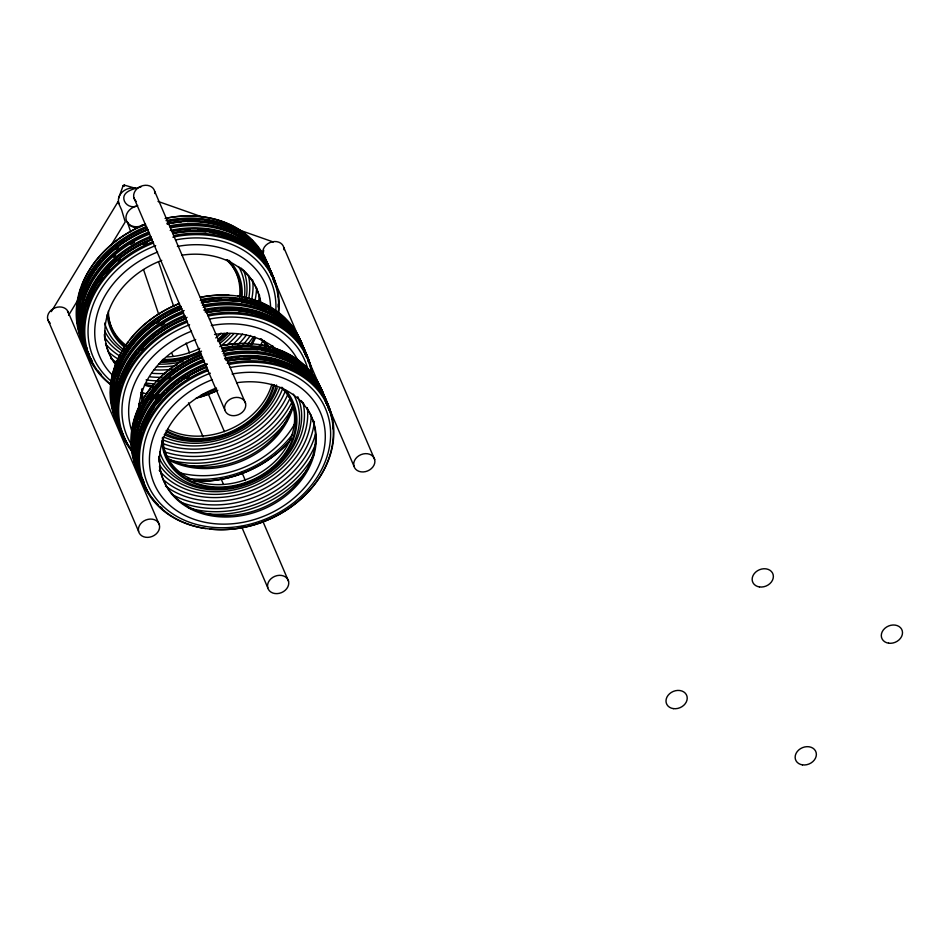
<?xml version="1.0" encoding="UTF-8"?>
<svg xmlns="http://www.w3.org/2000/svg" width="950" height="950" viewBox="0 0 950 950"><rect width="100%" height="100%" fill="white"/><g stroke="black" fill="none" stroke-linecap="round" stroke-linejoin="round"><path stroke-width="1.43" d="M124.676 185.761L124.224 185.084L123.168 185.559L118.572 198.324M263.684 250.183L263.209 253.888L263.969 255.491M123.168 185.559L123.951 186.414M51.3 311.636L117.966 201.816L121.695 210.104L125.21 221.944L111.435 244.672M68.566 315.388L79.289 297.706M142.203 224.865C138.011 229.579 129.663 227.549 127.347 221.92L130.673 231.729M137.691 205.509C133.107 208.394 126.528 206.091 124.426 201.186C120.638 191.306 134.496 188.682 140.921 186.984M124.224 185.084L135.838 188.421A12.588 10.153 -23.2 0 0 122.384 191.947A12.588 10.153 -23.2 0 0 119.106 203.644M158.009 201.4L202.469 217.051M235.814 228.784L273.327 241.989M67.521 311.339L68.293 312.942M283.765 247.428L374.68 459.551A10.913 8.799 -23.2 0 1 361 471.841A10.913 8.799 -23.2 0 1 357.212 457.009A10.913 8.799 -23.2 0 1 374.68 459.551M262.996 253.935L353.911 466.046M154.624 191.176L245.539 403.299A10.913 8.799 -23.2 0 1 231.859 415.589A10.913 8.799 -23.2 0 1 228.071 400.758A10.913 8.799 -23.2 0 1 245.539 403.299M133.855 197.683L224.77 409.794M208.691 394.951L224.426 431.656M241.906 472.447L245.409 480.605M262.889 521.408L288.539 581.234A10.913 8.799 -23.2 0 1 274.847 593.524A10.913 8.799 -23.2 0 1 271.071 578.681A10.913 8.799 -23.2 0 1 288.539 581.234M188.504 402.812L203.074 436.798M221.148 478.954L223.476 484.393M241.537 526.538L267.769 587.729M159.398 524.982A10.913 8.799 -23.2 0 0 141.93 522.429A10.913 8.799 -23.2 0 0 145.706 537.273A10.913 8.799 -23.2 0 0 159.398 524.982L68.483 312.859A10.913 8.799 -23.2 0 0 53.295 308.679A10.913 8.799 -23.2 0 0 50.196 323.202M47.714 319.354L138.629 531.477M158.543 261.749L173.767 306.577M186.129 343.009L189.454 352.818M143.521 269.551L158.733 314.379M172.057 353.614L173.007 356.416M117.776 201.946L117.859 202.766M265.478 257.783A10.913 8.799 -23.2 0 1 269.859 242.618A10.913 8.799 -23.2 0 1 283.979 249.767M122.978 434.162A100.51 81.106 -23.2 0 1 181.818 308.786M201.293 302.943A100.51 81.106 -23.2 0 1 305.841 354.872M112.171 392.908A99.394 80.204 -23.2 0 1 112.302 390.034M114.119 377.756A99.394 80.204 -23.2 0 1 114.808 375.012M115.591 372.293A99.394 80.204 -23.2 0 1 180.773 306.458M201.436 300.39A99.394 80.204 -23.2 0 1 221.469 298.193M230.304 298.359A99.394 80.204 -23.2 0 1 272.947 311.374M275.298 312.894A99.394 80.204 -23.2 0 1 277.554 314.474M290.914 327.133A99.394 80.204 -23.2 0 1 292.647 329.377M274.479 384.857A69.481 56.074 -23.2 0 1 166.428 431.716M142.417 401.707A69.481 56.074 -23.2 0 1 141.028 392.362M263.863 340.504A69.481 56.074 -23.2 0 1 268.826 346.892M276.557 384.999A73.043 58.947 -23.2 0 1 165.134 433.307M139.923 406.22A73.043 58.947 -23.2 0 1 138.997 403.572M272.555 345.657A73.043 58.947 -23.2 0 1 274.467 349.422M115.936 414.01A99.394 80.204 -23.2 0 1 115.009 408.417M114.629 404.142A99.394 80.204 -23.2 0 1 183.124 311.944M203.787 305.876A99.394 80.204 -23.2 0 1 297.386 338.319M292.161 434.839A96.603 77.959 -23.2 0 1 188.053 478.456M132.097 445.609A96.603 77.959 -23.2 0 1 189.572 324.746M209.463 319.069A96.603 77.959 -23.2 0 1 307.848 369.407M208.204 316.006A99.679 80.441 -23.2 0 1 311.636 373.303M291.579 438.722A99.679 80.441 -23.2 0 1 194.061 481.009M132.394 451.024A99.679 80.441 -23.2 0 1 187.482 322.086M207.848 314.628A100.51 81.106 -23.2 0 1 312.55 375.25M289.014 441.738A100.51 81.106 -23.2 0 1 198.039 481.187M132.287 451.903A100.51 81.106 -23.2 0 1 186.948 320.756M310.377 366.047A100.51 81.106 -23.2 0 1 310.971 368.826M132.276 450.846A100.51 81.106 -23.2 0 1 186.022 318.594M206.922 312.467A100.51 81.106 -23.2 0 1 310.044 364.681M200.426 297.314A100.51 81.106 -23.2 0 1 304.19 352.284M120.698 428.818A100.51 81.106 -23.2 0 1 179.526 303.454A99.679 80.441 -23.2 0 0 129.794 339.815M279.87 387.529A79.076 63.816 -23.2 0 1 164.754 437.451M202.409 301.934A100.51 81.106 -23.2 0 1 306.173 356.903M122.669 433.438A100.51 81.106 -23.2 0 1 181.509 308.061M200.236 300.497A100.51 81.106 -23.2 0 1 305.437 355.169M121.933 431.704A100.51 81.106 -23.2 0 1 180.761 306.339M126.884 443.246A100.51 81.106 -23.2 0 1 187.079 317.348M205.188 312.027A100.51 81.106 -23.2 0 1 309.736 363.957M126.136 441.524A100.51 81.106 -23.2 0 1 184.965 316.148M204.44 310.306A100.51 81.106 -23.2 0 1 308.999 362.235M203.146 307.277A100.51 81.106 -23.2 0 1 308.334 361.95M124.842 438.484A100.51 81.106 -23.2 0 1 183.671 313.12M295.545 422.251A90.416 72.96 -23.2 0 1 179.253 472.673M131.777 430.908A90.416 72.96 -23.2 0 1 191.532 331.194M211.316 325.577A90.416 72.96 -23.2 0 1 297.956 360.454M156.774 323.202A99.394 80.204 -23.2 0 1 159.149 321.587M287.494 324.983A99.394 80.204 -23.2 0 1 291.365 329.211M141.502 350.182A99.394 80.204 -23.2 0 1 143.498 348.009M118.097 396.874A99.394 80.204 -23.2 0 1 118.524 394.131M119.071 391.388A99.394 80.204 -23.2 0 1 120.436 385.914M121.279 383.206A99.394 80.204 -23.2 0 1 186.034 318.725M206.696 312.657A99.394 80.204 -23.2 0 1 229.674 310.424M238.45 310.84A99.394 80.204 -23.2 0 1 284.988 328.391M293.372 336.146A99.394 80.204 -23.2 0 1 296.174 339.399M125.827 440.8A100.51 81.106 -23.2 0 1 184.656 315.424M204.131 309.581A100.51 81.106 -23.2 0 1 308.691 361.511M118.952 424.116A99.679 80.441 -23.2 0 1 117.016 420.363M115.853 417.786A99.679 80.441 -23.2 0 1 114.332 413.844M112.385 407.111A99.679 80.441 -23.2 0 1 111.566 402.966M110.77 395.853A99.679 80.441 -23.2 0 1 110.639 391.519M110.889 385.854A99.679 80.441 -23.2 0 1 128.048 342.107M201.602 297.029A99.679 80.441 -23.2 0 1 229.14 295.26M237.749 296.139A99.679 80.441 -23.2 0 1 285.131 318.772M288.087 321.931A99.679 80.441 -23.2 0 1 292.493 327.512M298.763 338.473A99.679 80.441 -23.2 0 1 300.853 343.722M277.246 387.956A75.834 61.192 -23.2 0 1 164.208 434.637M287.613 394.891A89.3 72.058 -23.2 0 1 163.542 447.652M290.118 398.109A92.079 74.314 -23.2 0 1 164.136 451.689M271.866 384.216A67.984 54.851 -23.2 0 1 167.758 429.353M141.966 393.656A67.984 54.851 -23.2 0 1 141.633 389.251M261.286 338.877A67.984 54.851 -23.2 0 1 266.701 345.717M273.422 385.13A68.222 55.053 -23.2 0 1 166.107 430.433M143.438 400.271A68.222 55.053 -23.2 0 1 142.369 388.586M260.336 338.912A68.222 55.053 -23.2 0 1 267.081 346.655M123.975 436.466A100.51 81.106 -23.2 0 1 184.169 310.567M202.279 305.247A100.51 81.106 -23.2 0 1 306.826 357.176M292.98 403.584A80.536 64.98 -23.2 0 1 166.084 457.389M293.598 405.032A80.536 64.98 -23.2 0 1 166.701 458.826M138.771 410.661A80.536 64.98 -23.2 0 1 195.688 339.53M214.546 334.495A80.536 64.98 -23.2 0 1 275.405 348.555M113.715 388.431A99.394 80.204 -23.2 0 1 114.582 382.945M116.232 376.105A99.394 80.204 -23.2 0 1 118.002 370.714M118.501 369.372A99.394 80.204 -23.2 0 1 181.818 308.916M202.493 302.848A99.394 80.204 -23.2 0 1 237.12 301.328M241.419 301.922A99.394 80.204 -23.2 0 1 262.687 307.966M263.993 308.536A99.394 80.204 -23.2 0 1 266.57 309.736M269.111 311.018A99.394 80.204 -23.2 0 1 271.593 312.384M274.004 313.821A99.394 80.204 -23.2 0 1 276.343 315.341M278.611 316.932A99.394 80.204 -23.2 0 1 280.784 318.582M282.494 388.978A82.567 66.631 -23.2 0 1 162.783 439.826M285.297 391.115A86.046 69.433 -23.2 0 1 163.685 443.84M201.352 299.476A100.51 81.106 -23.2 0 1 305.116 354.445M121.624 430.991A100.51 81.106 -23.2 0 1 180.453 305.615M116.601 398.501A99.394 80.204 -23.2 0 1 117.479 391.685M119.011 384.821A99.394 80.204 -23.2 0 1 131.219 358.435M132.062 357.2A99.394 80.204 -23.2 0 1 136.349 351.464M138.213 349.22A99.394 80.204 -23.2 0 1 184.977 316.267M204.238 310.496A99.394 80.204 -23.2 0 1 218.286 308.394M221.231 308.18A99.394 80.204 -23.2 0 1 243.093 309.059M244.578 309.284A99.394 80.204 -23.2 0 1 264.527 314.782M265.846 315.329A99.394 80.204 -23.2 0 1 268.446 316.481M270.999 317.716A99.394 80.204 -23.2 0 1 273.505 319.046M275.963 320.447A99.394 80.204 -23.2 0 1 278.338 321.931M280.642 323.487A99.394 80.204 -23.2 0 1 282.863 325.102M291.781 402.444A94.228 76.036 -23.2 0 1 166.191 455.917M292.541 407.36A95.57 77.116 -23.2 0 1 167.841 459.479M286.983 420.565A96.033 77.496 -23.2 0 1 184.039 465.203M161.001 325.909A99.394 80.204 -23.2 0 1 164.635 323.594M153.081 335.73A99.394 80.204 -23.2 0 1 155.301 333.961M130.684 344.648A99.394 80.204 -23.2 0 1 132.454 342.368M151.097 324.152A99.394 80.204 -23.2 0 1 153.389 322.43M170.489 311.921A99.394 80.204 -23.2 0 1 174.396 310.032M177.056 308.845A99.394 80.204 -23.2 0 1 181.082 307.183M89.062 355.027A100.51 81.106 -23.2 0 1 147.903 229.651M167.378 223.808A100.51 81.106 -23.2 0 1 271.926 275.738M120.626 242.452A99.394 80.204 -23.2 0 1 122.989 240.801M253.531 244.423A99.394 80.204 -23.2 0 1 255.467 246.537M79.123 304.107A99.394 80.204 -23.2 0 1 80.524 297.243M81.272 294.512A99.394 80.204 -23.2 0 1 83.03 289.121M83.529 287.791A99.394 80.204 -23.2 0 1 93.1 269.491M93.943 268.256A99.394 80.204 -23.2 0 1 100.082 260.264M102.018 258.056A99.394 80.204 -23.2 0 1 146.858 227.323A100.51 81.106 -23.2 0 0 89.597 354.92M167.521 221.255A99.394 80.204 -23.2 0 1 197.838 219.331M204.963 220.115A99.394 80.204 -23.2 0 1 227.715 226.385M229.021 226.943A99.394 80.204 -23.2 0 1 231.61 228.143M234.139 229.425A99.394 80.204 -23.2 0 1 236.621 230.791M239.032 232.239A99.394 80.204 -23.2 0 1 241.383 233.759M243.639 235.339A99.394 80.204 -23.2 0 1 245.824 236.989M228.998 260.371A69.481 56.074 -23.2 0 1 242.107 296.008M224.948 333.64A69.481 56.074 -23.2 0 1 217.692 340.551M201.507 351.179A69.481 56.074 -23.2 0 1 162.177 360.204M124.319 347.082A69.481 56.074 -23.2 0 1 107.196 314.593M238.64 266.522A73.043 58.947 -23.2 0 1 244.352 297.801M227.276 332.773A73.043 58.947 -23.2 0 1 217.977 341.572M200.759 352.474A73.043 58.947 -23.2 0 1 161.441 361.321M124.129 349.933A73.043 58.947 -23.2 0 1 104.666 323.095M83.814 341.62A99.394 80.204 -23.2 0 1 82.65 337.594M81.498 332.096A99.394 80.204 -23.2 0 1 80.809 326.444M80.596 322.133A99.394 80.204 -23.2 0 1 149.209 232.809M169.872 226.741A99.394 80.204 -23.2 0 1 263.471 259.184M175.548 239.934A96.603 77.959 -23.2 0 1 275.809 310.887M266.024 343.674A96.603 77.959 -23.2 0 1 264.599 346.204M216.576 388.954A96.603 77.959 -23.2 0 1 201.329 394.903M112.029 381.9A96.603 77.959 -23.2 0 1 155.658 245.611M172.876 237.156A99.679 80.441 -23.2 0 1 278.279 312.633M217.835 390.272A99.679 80.441 -23.2 0 1 196.127 398.216M111.649 384.881A99.679 80.441 -23.2 0 1 153.567 242.951M173.933 235.493A100.51 81.106 -23.2 0 1 278.635 313.262M216.517 390.794A100.51 81.106 -23.2 0 1 198.752 397.409M110.77 384.75A100.51 81.106 -23.2 0 1 153.033 241.621M173.007 233.332A100.51 81.106 -23.2 0 1 276.771 288.301M277.709 293.954A100.51 81.106 -23.2 0 1 277.994 296.827M278.207 304.095A100.51 81.106 -23.2 0 1 278.077 306.992M93.266 364.836A100.51 81.106 -23.2 0 1 152.107 239.459M86.782 349.683A100.51 81.106 -23.2 0 1 145.611 224.319A99.679 80.441 -23.2 0 0 81.534 286.223M165.086 218.476A100.51 81.106 -23.2 0 1 269.634 270.394M169.789 225.827A100.51 81.106 -23.2 0 1 273.837 282.197M91.639 359.682A100.51 81.106 -23.2 0 1 148.889 231.954M248.449 275.548A79.076 63.816 -23.2 0 1 248.746 298.288M230.292 333.735A79.076 63.816 -23.2 0 1 219.794 343.461M183.041 361.428A79.076 63.816 -23.2 0 1 158.686 364.135M121.517 353.459A79.076 63.816 -23.2 0 1 105.034 337.725M88.754 354.303A100.51 81.106 -23.2 0 1 147.594 228.926M167.069 223.084A100.51 81.106 -23.2 0 1 271.617 275.013M167.746 221.065A100.51 81.106 -23.2 0 1 270.869 273.279M100.961 374.229A100.51 81.106 -23.2 0 1 98.052 370.999M94.549 366.463A100.51 81.106 -23.2 0 1 151.798 238.735M172.698 232.607A100.51 81.106 -23.2 0 1 275.821 284.822M171.95 230.874A100.51 81.106 -23.2 0 1 275.714 285.843M92.221 362.389A100.51 81.106 -23.2 0 1 151.05 237.013M92.506 361.701A100.51 81.106 -23.2 0 1 149.756 233.985M170.656 227.846A100.51 81.106 -23.2 0 1 273.778 280.06M177.401 246.442A90.416 72.96 -23.2 0 1 270.608 308.786M262.936 340.563A90.416 72.96 -23.2 0 1 260.217 345.646M146.739 393.906A90.416 72.96 -23.2 0 1 141.206 392.326M113.002 375.713A90.416 72.96 -23.2 0 1 157.617 252.059M116.007 249.232A99.394 80.204 -23.2 0 1 118.228 247.475M99.513 281.236A99.394 80.204 -23.2 0 1 102.018 277.78M105.652 273.256A99.394 80.204 -23.2 0 1 109.582 268.874M118.038 260.858A99.394 80.204 -23.2 0 1 120.211 259.053M143.118 244.411A99.394 80.204 -23.2 0 1 147.06 242.559M83.636 323.166A99.394 80.204 -23.2 0 1 84.384 316.374M86.925 305.413A99.394 80.204 -23.2 0 1 87.816 302.717M88.291 301.387A99.394 80.204 -23.2 0 1 152.107 239.59M172.781 233.522A99.394 80.204 -23.2 0 1 205.972 231.848M210.223 232.37A99.394 80.204 -23.2 0 1 232.976 238.64M234.282 239.21A99.394 80.204 -23.2 0 1 252.13 250.099M255.396 252.938A99.394 80.204 -23.2 0 1 258.471 255.966M263.993 262.509A99.394 80.204 -23.2 0 1 266.38 265.964M91.913 361.665A100.51 81.106 -23.2 0 1 150.741 236.289M170.216 230.446A100.51 81.106 -23.2 0 1 274.764 282.376M266.926 264.587A99.679 80.441 -23.2 0 1 268.185 268.601M87.198 348.579A99.679 80.441 -23.2 0 1 85.037 344.981M77.888 325.221A99.679 80.441 -23.2 0 1 77.235 321.005M76.736 313.832A99.679 80.441 -23.2 0 1 76.796 309.51M76.867 308.061A99.679 80.441 -23.2 0 1 78.387 297.124M79.028 294.369A99.679 80.441 -23.2 0 1 81.059 287.565M166.274 218.167A99.679 80.441 -23.2 0 1 203.834 217.004M205.319 217.241A99.679 80.441 -23.2 0 1 240.35 230.696M242.618 232.287A99.679 80.441 -23.2 0 1 244.803 233.938M251.216 239.638A99.679 80.441 -23.2 0 1 253.211 241.727M264.254 258.056A99.679 80.441 -23.2 0 1 265.941 261.939M243.639 270.477A75.834 61.192 -23.2 0 1 246.002 299.131M227.727 333.735A75.834 61.192 -23.2 0 1 219.331 341.572M188.421 358.162A75.834 61.192 -23.2 0 1 160.372 362.282M122.811 351.262A75.834 61.192 -23.2 0 1 104.583 330.778M259.552 295.248A89.3 72.058 -23.2 0 1 258.281 302.278M242.499 334.067A89.3 72.058 -23.2 0 1 232.322 345.028M165.692 373.433A89.3 72.058 -23.2 0 1 151.656 373.267M116.696 362.401A89.3 72.058 -23.2 0 1 110.77 358.435M232.774 266.582A67.984 54.851 -23.2 0 1 239.578 296.899M221.053 333.106A67.984 54.851 -23.2 0 1 215.769 337.939M199.797 348.353A67.984 54.851 -23.2 0 1 167.354 356.951M126.73 345.836A67.984 54.851 -23.2 0 1 108.241 315.97M227.371 259.742A67.984 54.851 -23.2 0 1 231.978 265.382M226.409 259.777A68.222 55.053 -23.2 0 1 241.027 296.447M224.176 333.402A68.222 55.053 -23.2 0 1 219.07 338.438M199.512 351.429A68.222 55.053 -23.2 0 1 162.545 359.48M125.376 346.596A68.222 55.053 -23.2 0 1 108.431 310.935M240.873 267.971A80.536 64.98 -23.2 0 1 260.312 301.969M254.802 336.526A80.536 64.98 -23.2 0 1 250.61 344.363M153.769 386.353A80.536 64.98 -23.2 0 1 145.16 384.073M116.043 364.527A80.536 64.98 -23.2 0 1 105.913 344.351M105.022 340.183A80.536 64.98 -23.2 0 1 104.346 334.447M181.996 255.158A80.536 64.98 -23.2 0 1 260.704 301.993M255.419 337.974A80.536 64.98 -23.2 0 1 251.987 344.517M152.926 387.481A80.536 64.98 -23.2 0 1 144.4 385.047M115.769 364.836A80.536 64.98 -23.2 0 1 161.761 260.395M79.657 310.65A99.394 80.204 -23.2 0 1 80.406 305.188M81.938 298.336A99.394 80.204 -23.2 0 1 94.145 271.938M94.988 270.702A99.394 80.204 -23.2 0 1 147.903 229.781M167.164 223.998A99.394 80.204 -23.2 0 1 181.213 221.908M187.126 221.552A99.394 80.204 -23.2 0 1 227.454 228.285M228.772 228.831A99.394 80.204 -23.2 0 1 231.373 229.983M233.938 231.23A99.394 80.204 -23.2 0 1 236.443 232.548M238.889 233.961A99.394 80.204 -23.2 0 1 241.264 235.434M243.568 236.989A99.394 80.204 -23.2 0 1 245.789 238.616M252.652 280.06A82.567 66.631 -23.2 0 1 251.501 300.248M233.688 333.913A82.567 66.631 -23.2 0 1 219.806 346.667M176.759 365.334A82.567 66.631 -23.2 0 1 156.453 366.712M119.843 356.06A82.567 66.631 -23.2 0 1 105.486 343.864M256.548 287.613A86.046 69.433 -23.2 0 1 254.956 300.663M237.797 334.115A86.046 69.433 -23.2 0 1 226.539 345.361M172.662 369.17A86.046 69.433 -23.2 0 1 153.852 369.823M118.382 359.219A86.046 69.433 -23.2 0 1 108.371 351.856M166.013 220.638A100.51 81.106 -23.2 0 1 271.201 275.31M87.709 351.856A100.51 81.106 -23.2 0 1 146.537 226.48M82.579 320.708A99.394 80.204 -23.2 0 1 82.804 318.012M84.74 307.052A99.394 80.204 -23.2 0 1 86.759 300.271M87.234 298.929A99.394 80.204 -23.2 0 1 94.881 283.088M96.472 280.547A99.394 80.204 -23.2 0 1 149.708 237.678M171.724 231.076A99.394 80.204 -23.2 0 1 190.273 228.902M197.659 228.902A99.394 80.204 -23.2 0 1 231.931 236.194M235.814 237.951A99.394 80.204 -23.2 0 1 238.343 239.234M240.825 240.599A99.394 80.204 -23.2 0 1 243.236 242.048M245.587 243.568A99.394 80.204 -23.2 0 1 247.843 245.148M251.085 247.653A99.394 80.204 -23.2 0 1 253.27 249.518M259.362 255.633A99.394 80.204 -23.2 0 1 262.081 258.923M250.515 335.421A94.228 76.036 -23.2 0 1 243.152 344.494M159.184 380.902A94.228 76.036 -23.2 0 1 146.086 379.893M253.329 336.799A95.57 77.116 -23.2 0 1 247.428 344.482M154.838 383.942A95.57 77.116 -23.2 0 1 146.573 383.099M246.359 335.124A92.079 74.314 -23.2 0 1 237.821 344.886M161.678 377.316A92.079 74.314 -23.2 0 1 150.159 376.841M154.292 386.472A96.033 77.496 -23.2 0 1 150.124 386.068M113.584 257.224A99.394 80.204 -23.2 0 1 115.686 255.372M130.72 244.459A99.394 80.204 -23.2 0 1 134.413 242.286M100.961 275.322A99.394 80.204 -23.2 0 1 102.742 273.054M107.528 267.508A99.394 80.204 -23.2 0 1 110.592 264.314M143.747 482.612A100.51 81.106 -23.2 0 1 202.588 357.236M222.051 351.393A100.51 81.106 -23.2 0 1 326.61 403.322M133.831 454.207A99.394 80.204 -23.2 0 1 133.428 451.392M133.439 434.423A99.394 80.204 -23.2 0 1 134.579 427.571M136.361 420.743A99.394 80.204 -23.2 0 1 200.189 355.454M222.205 348.84A99.394 80.204 -23.2 0 1 242.238 346.643M251.061 346.809A99.394 80.204 -23.2 0 1 293.716 359.824M296.056 361.344A99.394 80.204 -23.2 0 1 298.324 362.924M301.554 365.429A99.394 80.204 -23.2 0 1 304.819 368.256M310.769 374.49A99.394 80.204 -23.2 0 1 313.417 377.827M285.534 389.975A69.481 56.074 -23.2 0 1 250.206 481.496A69.481 56.074 -23.2 0 1 161.797 440.812M293.324 394.108A73.043 58.947 -23.2 0 1 252.083 481.603A73.043 58.947 -23.2 0 1 159.754 452.022M137.334 465.179A99.394 80.204 -23.2 0 1 135.969 458.28M135.494 454.029A99.394 80.204 -23.2 0 1 135.268 448.281M135.411 443.971A99.394 80.204 -23.2 0 1 203.894 360.394M224.556 354.326A99.394 80.204 -23.2 0 1 309.249 375.737M313.12 379.964A99.394 80.204 -23.2 0 1 317.383 385.605M230.221 367.519A96.603 77.959 -23.2 0 1 323.819 464.954A96.603 77.959 -23.2 0 1 167.034 509.734A96.603 77.959 -23.2 0 1 210.342 373.196M228.974 364.456A99.679 80.441 -23.2 0 1 326.598 464.146A99.679 80.441 -23.2 0 1 165.134 511.539A99.679 80.441 -23.2 0 1 208.252 370.536M227.192 363.363A100.51 81.106 -23.2 0 1 332.642 419.354A100.51 81.106 -23.2 0 1 257.581 523.723M256.203 524.163A100.51 81.106 -23.2 0 1 209.974 529.091M205.675 528.556A100.51 81.106 -23.2 0 1 138.32 457.378A100.51 81.106 -23.2 0 1 207.717 369.206M227.691 360.917A100.51 81.106 -23.2 0 1 331.978 418.689M332.785 425.861A100.51 81.106 -23.2 0 1 332.892 428.771M162.367 508.464A100.51 81.106 -23.2 0 1 160.146 506.576M158.009 504.604A100.51 81.106 -23.2 0 1 152.131 498.192M149.542 494.76A100.51 81.106 -23.2 0 1 206.791 367.044M221.196 345.764A100.51 81.106 -23.2 0 1 324.959 400.734M143.046 479.619A100.51 81.106 -23.2 0 1 200.296 351.904M223.048 353.697A100.51 81.106 -23.2 0 1 328.237 408.381M144.732 484.916A100.51 81.106 -23.2 0 1 203.573 359.539M303.133 403.133A79.076 63.816 -23.2 0 1 253.068 483.823A79.076 63.816 -23.2 0 1 159.719 465.31M223.167 350.384A100.51 81.106 -23.2 0 1 326.942 405.353M143.438 481.887A100.51 81.106 -23.2 0 1 202.279 356.511M222.431 348.65A100.51 81.106 -23.2 0 1 326.194 403.619M142.702 480.154A100.51 81.106 -23.2 0 1 201.531 354.789M225.958 360.478A100.51 81.106 -23.2 0 1 331.146 415.162M147.642 491.696A100.51 81.106 -23.2 0 1 206.482 366.32M146.906 489.974A100.51 81.106 -23.2 0 1 207.1 364.064M225.209 358.756A100.51 81.106 -23.2 0 1 329.757 410.685M223.915 355.728A100.51 81.106 -23.2 0 1 329.104 410.4M145.599 486.934A100.51 81.106 -23.2 0 1 204.44 361.57M232.085 374.027A90.416 72.96 -23.2 0 1 318.772 465.678A90.416 72.96 -23.2 0 1 172.188 507.288A90.416 72.96 -23.2 0 1 212.301 379.644M149.981 399.012A99.394 80.204 -23.2 0 1 153.377 394.416M168.518 378.634A99.394 80.204 -23.2 0 1 170.691 376.817M138.391 460.809A99.394 80.204 -23.2 0 1 138.225 457.936M138.415 449.397A99.394 80.204 -23.2 0 1 138.688 446.69M140.826 435.729A99.394 80.204 -23.2 0 1 141.609 432.998M142.975 428.973A99.394 80.204 -23.2 0 1 153.876 408.096M157.273 403.501A99.394 80.204 -23.2 0 1 161.963 397.907M163.958 395.746A99.394 80.204 -23.2 0 1 206.791 367.175M228.867 360.834A99.394 80.204 -23.2 0 1 250.444 358.874M259.219 359.29A99.394 80.204 -23.2 0 1 287.66 366.225M290.261 367.377A99.394 80.204 -23.2 0 1 292.826 368.624M295.331 369.942A99.394 80.204 -23.2 0 1 306.814 377.684M146.597 489.25A100.51 81.106 -23.2 0 1 205.426 363.874M224.901 358.031A100.51 81.106 -23.2 0 1 329.448 409.961M321.136 390.842A99.679 80.441 -23.2 0 1 322.478 394.844M141.134 474.988A99.679 80.441 -23.2 0 1 139.044 471.331M133.487 456.926A99.679 80.441 -23.2 0 1 132.572 452.806M131.765 447.165A99.679 80.441 -23.2 0 1 131.456 442.854M131.646 434.304A99.679 80.441 -23.2 0 1 154.28 383.753M156.263 381.567A99.679 80.441 -23.2 0 1 162.545 375.286M163.638 374.288A99.679 80.441 -23.2 0 1 183.291 360.014M184.526 359.302A99.679 80.441 -23.2 0 1 200.236 351.832M222.371 345.479A99.679 80.441 -23.2 0 1 249.898 343.71M258.507 344.589A99.679 80.441 -23.2 0 1 305.9 367.223M307.883 369.312A99.679 80.441 -23.2 0 1 313.262 375.963M318.321 384.382A99.679 80.441 -23.2 0 1 320.091 388.218M297.777 396.708A75.834 61.192 -23.2 0 1 252.391 482.291A75.834 61.192 -23.2 0 1 158.638 457.033M314.402 421.432A89.3 72.058 -23.2 0 1 256.738 492.242A89.3 72.058 -23.2 0 1 165.454 486.02M315.459 434.257A92.079 74.314 -23.2 0 1 171.487 494.107M287.458 394.167A67.984 54.851 -23.2 0 1 250.432 477.814A67.984 54.851 -23.2 0 1 163.792 447.782M162.925 443.555A67.984 54.851 -23.2 0 1 162.391 437.701M282.055 387.327A67.984 54.851 -23.2 0 1 286.663 392.968M281.093 387.363A68.222 55.053 -23.2 0 1 250.658 480.605A68.222 55.053 -23.2 0 1 163.139 437.036M307.099 408.417A80.536 64.98 -23.2 0 1 264.029 507.169A80.536 64.98 -23.2 0 1 160.966 473.302M160.598 471.936A80.536 64.98 -23.2 0 1 159.481 466.355M159.03 462.032A80.536 64.98 -23.2 0 1 158.959 456.214M300.889 400.52A80.536 64.98 -23.2 0 1 303.762 403.798M236.681 382.743A80.536 64.98 -23.2 0 1 309.332 467.174A80.536 64.98 -23.2 0 1 178.624 501.018A80.536 64.98 -23.2 0 1 216.446 387.98M135.09 432.772A99.394 80.204 -23.2 0 1 135.624 430.029M136.266 427.286A99.394 80.204 -23.2 0 1 137.833 421.836M138.759 419.164A99.394 80.204 -23.2 0 1 202.588 357.366M223.25 351.298A99.394 80.204 -23.2 0 1 257.877 349.778M262.188 350.372A99.394 80.204 -23.2 0 1 283.456 356.416M284.762 356.986A99.394 80.204 -23.2 0 1 302.611 367.876M307.942 372.709A99.394 80.204 -23.2 0 1 309.938 374.787M307.325 407.645A82.567 66.631 -23.2 0 1 253.234 486.459A82.567 66.631 -23.2 0 1 159.22 470.309M311.22 415.197A86.046 69.433 -23.2 0 1 255.312 488.977A86.046 69.433 -23.2 0 1 163.056 479.441M222.122 347.926A100.51 81.106 -23.2 0 1 325.886 402.895M143.972 481.781A100.51 81.106 -23.2 0 1 201.222 354.065M138.011 441.501A99.394 80.204 -23.2 0 1 138.498 438.758M139.08 436.014A99.394 80.204 -23.2 0 1 140.564 430.552M141.918 426.514A99.394 80.204 -23.2 0 1 151.988 406.885M152.831 405.65A99.394 80.204 -23.2 0 1 163.934 392.219M166.024 390.141A99.394 80.204 -23.2 0 1 207.1 364.194M224.996 358.946A99.394 80.204 -23.2 0 1 239.056 356.844M243.473 356.547A99.394 80.204 -23.2 0 1 263.851 357.509M265.335 357.734A99.394 80.204 -23.2 0 1 285.285 363.233M286.603 363.779A99.394 80.204 -23.2 0 1 289.204 364.931M291.769 366.166A99.394 80.204 -23.2 0 1 294.274 367.496M296.721 368.897A99.394 80.204 -23.2 0 1 299.108 370.381M301.411 371.937A99.394 80.204 -23.2 0 1 303.632 373.552M181.866 378.195A99.394 80.204 -23.2 0 1 185.476 375.832M315.293 385.023A99.394 80.204 -23.2 0 1 317.074 387.232M315.899 443.317A94.228 76.036 -23.2 0 1 180.453 502.051M313.975 454.551A95.57 77.116 -23.2 0 1 188.599 507.929M307.753 469.015A96.033 77.496 -23.2 0 1 204.808 513.653M155.23 398.739A99.394 80.204 -23.2 0 1 158.947 394.25M186.533 378.29A99.394 80.204 -23.2 0 1 188.979 376.782M151.442 393.098A99.394 80.204 -23.2 0 1 154.138 389.69M158.009 385.272A99.394 80.204 -23.2 0 1 161.072 382.09M172.995 371.735A99.394 80.204 -23.2 0 1 175.311 370.037M145.16 223.832A12.588 10.153 -23.2 0 1 126.659 221.267A12.588 10.153 -23.2 0 1 137.144 205.924M136.337 201.531A10.913 8.799 -23.2 0 1 140.719 186.366A10.913 8.799 -23.2 0 1 154.838 193.515M759.466 586.934A10.913 8.799 -23.2 0 0 773.146 574.643A10.913 8.799 -23.2 0 0 755.678 572.102A10.913 8.799 -23.2 0 0 759.466 586.934M673.312 708.617A10.913 8.799 -23.2 0 0 687.004 696.326A10.913 8.799 -23.2 0 0 669.536 693.773A10.913 8.799 -23.2 0 0 673.312 708.617M802.453 764.869A10.913 8.799 -23.2 0 0 816.145 752.578A10.913 8.799 -23.2 0 0 798.677 750.025A10.913 8.799 -23.2 0 0 802.453 764.869M888.606 643.186A10.913 8.799 -23.2 0 0 902.286 630.895A10.913 8.799 -23.2 0 0 884.818 628.354A10.913 8.799 -23.2 0 0 888.606 643.186"/></g></svg>
